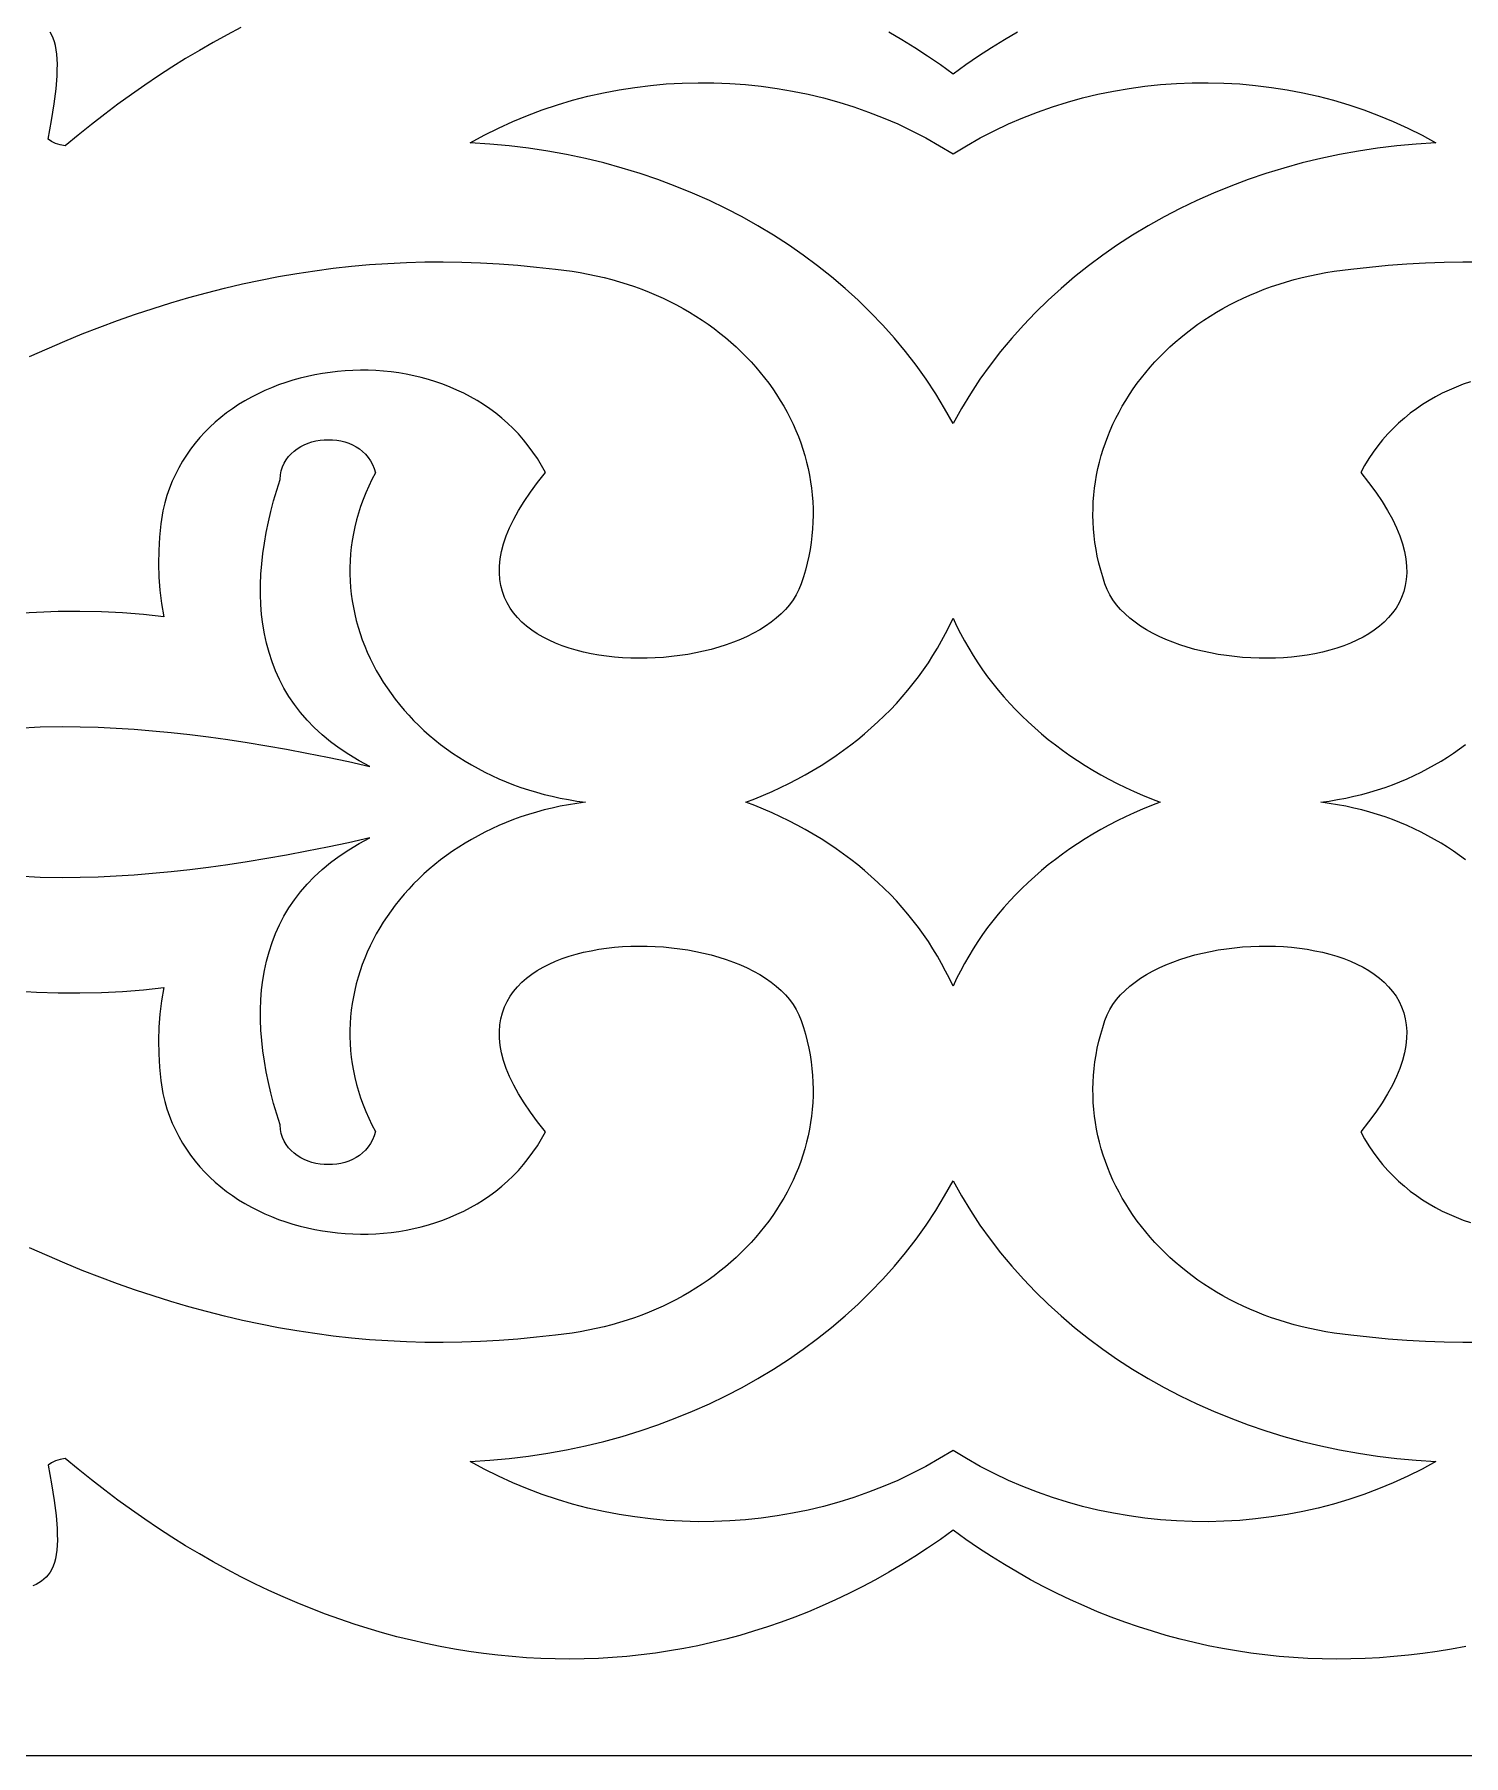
# Model space of a CAD drawing. Extents: x -335 to 335, y -262 to 262.
# Drawn here: x 99.2 to 159.1, y -212.5 to -140.3 of the extents above; entities that cross this region are included whole.
import ezdxf

# ---------------------------------------------------------------- set-up
doc = ezdxf.new("R2010")
doc.units = 0
doc.layers.add('LAYER_1', color=18, linetype='CONTINUOUS')

msp = doc.modelspace()

# ---------------------------------------------------------------- linework, layer by layer
at = {"layer": 'LAYER_1'}
for points in [[(185.59, 148.269), (119.669, 212.5), (-285, 212.5), (-285, -212.5), (285, -212.5), (285, 49.824), (192.783, 141.45)], [(137.738, -145.309), (138.3, -144.963), (138.875, -144.638), (139.46, -144.334), (140.057, -144.051), (140.663, -143.79), (141.279, -143.55), (141.903, -143.331), (142.534, -143.133), (143.172, -142.957), (143.817, -142.802), (144.466, -142.668), (145.121, -142.556), (145.779, -142.465), (146.44, -142.396), (147.103, -142.348), (147.768, -142.322), (148.434, -142.317), (149.099, -142.334), (149.764, -142.372), (150.427, -142.432), (151.088, -142.514), (151.746, -142.617), (152.401, -142.742), (153.05, -142.889), (153.695, -143.057), (154.333, -143.247), (154.964, -143.459), (155.588, -143.693), (156.203, -143.949), (156.809, -144.227), (157.406, -144.526), (157.991, -144.848), (157.168, -144.898), (156.351, -144.971), (155.541, -145.068), (154.739, -145.189), (153.945, -145.332), (153.16, -145.498), (152.384, -145.686), (151.618, -145.897), (150.863, -146.128), (150.119, -146.381), (149.386, -146.655), (148.666, -146.949), (147.959, -147.264), (147.265, -147.598), (146.586, -147.952), (145.921, -148.325), (145.271, -148.717), (144.637, -149.127), (144.019, -149.556), (143.418, -150.002), (142.835, -150.465), (142.269, -150.946), (141.723, -151.444), (141.195, -151.958), (140.688, -152.487), (140.201, -153.033), (139.734, -153.594), (139.29, -154.17), (138.867, -154.761), (138.467, -155.366), (138.091, -155.985), (137.738, -156.618), (137.385, -155.985), (137.009, -155.366), (136.609, -154.761), (136.186, -154.17), (135.742, -153.594), (135.276, -153.033), (134.788, -152.487), (134.281, -151.958), (133.753, -151.444), (133.207, -150.946), (132.641, -150.465), (132.058, -150.002), (131.457, -149.556), (130.839, -149.127), (130.205, -148.717), (129.555, -148.325), (128.89, -147.952), (128.211, -147.598), (127.517, -147.264), (126.81, -146.949), (126.09, -146.655), (125.357, -146.381), (124.613, -146.128), (123.858, -145.897), (123.092, -145.686), (122.316, -145.498), (121.531, -145.332), (120.737, -145.189), (119.935, -145.068), (119.125, -144.971), (118.308, -144.898), (117.485, -144.848), (118.07, -144.526), (118.667, -144.227), (119.273, -143.949), (119.888, -143.693), (120.512, -143.459), (121.143, -143.247), (121.782, -143.057), (122.426, -142.889), (123.075, -142.742), (123.73, -142.617), (124.388, -142.514), (125.049, -142.432), (125.712, -142.372), (126.377, -142.334), (127.043, -142.317), (127.708, -142.322), (128.373, -142.348), (129.036, -142.396), (129.697, -142.465), (130.356, -142.556), (131.01, -142.668), (131.659, -142.802), (132.304, -142.957), (132.942, -143.133), (133.574, -143.331), (134.197, -143.55), (134.813, -143.79), (135.419, -144.051), (136.016, -144.334), (136.601, -144.638), (137.176, -144.963)], [(137.738, -164.777), (137.888, -165.1), (138.048, -165.419), (138.216, -165.733), (138.394, -166.044), (138.58, -166.349), (138.774, -166.651), (138.977, -166.947), (139.189, -167.239), (139.409, -167.526), (139.636, -167.808), (139.872, -168.085), (140.116, -168.356), (140.367, -168.622), (140.626, -168.883), (140.892, -169.138), (141.166, -169.387), (141.447, -169.63), (141.734, -169.868), (142.029, -170.099), (142.331, -170.324), (142.639, -170.543), (142.954, -170.756), (143.275, -170.962), (143.602, -171.161), (143.936, -171.354), (144.275, -171.539), (144.62, -171.718), (144.972, -171.889), (145.328, -172.054), (145.69, -172.211), (146.058, -172.36), (146.431, -172.502), (146.058, -172.644), (145.69, -172.793), (145.328, -172.95), (144.972, -173.115), (144.62, -173.286), (144.275, -173.465), (143.936, -173.65), (143.602, -173.843), (143.275, -174.042), (142.954, -174.248), (142.639, -174.461), (142.331, -174.68), (142.029, -174.905), (141.734, -175.136), (141.447, -175.374), (141.166, -175.617), (140.892, -175.866), (140.626, -176.121), (140.367, -176.382), (140.116, -176.648), (139.872, -176.919), (139.636, -177.196), (139.409, -177.478), (139.189, -177.765), (138.977, -178.057), (138.774, -178.353), (138.58, -178.655), (138.394, -178.96), (138.216, -179.271), (138.048, -179.585), (137.888, -179.904), (137.738, -180.227), (137.588, -179.904), (137.428, -179.585), (137.26, -179.271), (137.083, -178.96), (136.896, -178.655), (136.702, -178.353), (136.499, -178.057), (136.287, -177.765), (136.067, -177.478), (135.84, -177.196), (135.604, -176.919), (135.36, -176.648), (135.109, -176.382), (134.85, -176.121), (134.584, -175.866), (134.31, -175.617), (134.029, -175.374), (133.742, -175.136), (133.447, -174.905), (133.145, -174.68), (132.837, -174.461), (132.523, -174.248), (132.201, -174.042), (131.874, -173.843), (131.541, -173.65), (131.201, -173.465), (130.856, -173.286), (130.505, -173.115), (130.148, -172.95), (129.786, -172.793), (129.418, -172.644), (129.045, -172.502), (129.418, -172.36), (129.786, -172.211), (130.148, -172.054), (130.505, -171.889), (130.856, -171.718), (131.201, -171.539), (131.541, -171.354), (131.874, -171.161), (132.201, -170.962), (132.523, -170.756), (132.837, -170.543), (133.145, -170.324), (133.447, -170.099), (133.742, -169.868), (134.029, -169.63), (134.31, -169.387), (134.584, -169.138), (134.85, -168.883), (135.109, -168.622), (135.36, -168.356), (135.604, -168.085), (135.84, -167.808), (136.067, -167.526), (136.287, -167.239), (136.499, -166.947), (136.702, -166.651), (136.896, -166.349), (137.083, -166.044), (137.26, -165.733), (137.428, -165.419), (137.588, -165.1)], [(137.738, -188.386), (138.091, -189.019), (138.467, -189.638), (138.867, -190.243), (139.29, -190.834), (139.734, -191.41), (140.201, -191.971), (140.688, -192.517), (141.195, -193.046), (141.723, -193.56), (142.269, -194.058), (142.835, -194.539), (143.418, -195.002), (144.019, -195.448), (144.637, -195.877), (145.271, -196.287), (145.921, -196.679), (146.586, -197.052), (147.265, -197.406), (147.959, -197.74), (148.666, -198.055), (149.386, -198.349), (150.119, -198.623), (150.863, -198.876), (151.618, -199.107), (152.384, -199.318), (153.16, -199.506), (153.945, -199.672), (154.739, -199.815), (155.541, -199.936), (156.351, -200.033), (157.168, -200.106), (157.991, -200.156), (157.406, -200.478), (156.809, -200.777), (156.203, -201.055), (155.588, -201.311), (154.964, -201.545), (154.333, -201.757), (153.695, -201.947), (153.05, -202.115), (152.401, -202.262), (151.746, -202.387), (151.088, -202.49), (150.427, -202.572), (149.764, -202.632), (149.099, -202.67), (148.434, -202.687), (147.768, -202.682), (147.103, -202.656), (146.44, -202.608), (145.779, -202.539), (145.121, -202.448), (144.466, -202.336), (143.817, -202.202), (143.172, -202.047), (142.534, -201.871), (141.903, -201.673), (141.279, -201.454), (140.663, -201.214), (140.057, -200.953), (139.46, -200.67), (138.875, -200.366), (138.3, -200.041), (137.738, -199.695), (137.176, -200.041), (136.601, -200.366), (136.016, -200.67), (135.419, -200.953), (134.813, -201.214), (134.197, -201.454), (133.574, -201.673), (132.942, -201.871), (132.304, -202.047), (131.659, -202.202), (131.01, -202.336), (130.356, -202.448), (129.697, -202.539), (129.036, -202.608), (128.373, -202.656), (127.708, -202.682), (127.043, -202.687), (126.377, -202.67), (125.712, -202.632), (125.049, -202.572), (124.388, -202.49), (123.73, -202.387), (123.075, -202.262), (122.426, -202.115), (121.782, -201.947), (121.143, -201.757), (120.512, -201.545), (119.888, -201.311), (119.273, -201.055), (118.667, -200.777), (118.07, -200.478), (117.485, -200.156), (118.308, -200.106), (119.125, -200.033), (119.935, -199.936), (120.737, -199.815), (121.531, -199.672), (122.316, -199.506), (123.092, -199.318), (123.858, -199.107), (124.613, -198.876), (125.357, -198.623), (126.09, -198.349), (126.81, -198.055), (127.517, -197.74), (128.211, -197.406), (128.89, -197.052), (129.555, -196.679), (130.205, -196.287), (130.839, -195.877), (131.457, -195.448), (132.058, -195.002), (132.641, -194.539), (133.207, -194.058), (133.753, -193.56), (134.281, -193.046), (134.788, -192.517), (135.276, -191.971), (135.742, -191.41), (136.186, -190.834), (136.609, -190.243), (137.009, -189.638), (137.385, -189.019)]]:
    msp.add_lwpolyline(points, close=True, dxfattribs=at)
for points in [[(107.873, -140.008), (107.289, -140.314), (106.708, -140.633), (106.129, -140.964), (105.552, -141.308), (104.979, -141.665), (104.408, -142.034), (103.84, -142.416), (103.276, -142.811), (102.715, -143.218), (102.157, -143.637), (101.603, -144.069), (101.052, -144.514), (100.506, -144.971), (100.285, -144.927), (100.092, -144.863), (99.925, -144.781), (99.783, -144.682), (99.928, -143.9), (100.04, -143.2), (100.118, -142.577), (100.162, -142.026), (100.171, -141.776), (100.172, -141.543), (100.164, -141.326), (100.147, -141.124), (100.122, -140.936), (100.088, -140.763), (100.046, -140.604), (99.995, -140.457), (99.936, -140.323), (99.868, -140.2)], [(140.436, -140.192), (139.889, -140.516), (139.345, -140.855), (138.805, -141.207), (138.269, -141.574), (137.738, -141.955), (137.207, -141.574), (136.671, -141.207), (136.131, -140.855), (135.587, -140.516), (135.04, -140.192)], [(99.006, -153.808), (99.742, -153.479), (100.479, -153.163), (101.218, -152.861), (101.958, -152.572), (102.7, -152.296), (103.444, -152.035), (104.189, -151.787), (104.936, -151.553), (105.684, -151.334), (106.434, -151.129), (107.186, -150.938), (107.94, -150.762), (108.696, -150.601), (109.453, -150.454), (110.213, -150.323), (110.974, -150.207), (111.737, -150.106), (112.502, -150.021), (113.27, -149.952), (114.039, -149.898), (114.81, -149.86), (115.584, -149.838), (116.359, -149.833), (117.137, -149.843), (117.917, -149.871), (118.7, -149.915), (119.484, -149.976), (120.271, -150.053), (121.06, -150.148), (121.411, -150.185), (121.758, -150.231), (122.1, -150.284), (122.439, -150.346), (122.773, -150.415), (123.103, -150.491), (123.428, -150.575), (123.75, -150.666), (124.066, -150.765), (124.378, -150.87), (124.685, -150.982), (124.987, -151.101), (125.284, -151.227), (125.576, -151.359), (125.862, -151.498), (126.144, -151.642), (126.42, -151.793), (126.69, -151.95), (126.955, -152.113), (127.214, -152.281), (127.467, -152.455), (127.714, -152.635), (127.955, -152.82), (128.19, -153.009), (128.419, -153.204), (128.642, -153.404), (128.857, -153.609), (129.067, -153.818), (129.27, -154.032), (129.466, -154.25), (129.655, -154.473), (129.837, -154.7), (130.012, -154.93), (130.18, -155.165), (130.34, -155.403), (130.493, -155.645), (130.639, -155.89), (130.777, -156.139), (130.908, -156.391), (131.03, -156.646), (131.145, -156.904), (131.252, -157.164), (131.35, -157.428), (131.441, -157.694), (131.523, -157.962), (131.597, -158.232), (131.662, -158.505), (131.718, -158.78), (131.766, -159.057), (131.805, -159.335), (131.835, -159.615), (131.856, -159.897), (131.868, -160.18), (131.871, -160.464), (131.864, -160.749), (131.848, -161.035), (131.822, -161.322), (131.787, -161.61), (131.742, -161.898), (131.687, -162.187), (131.622, -162.476), (131.547, -162.766), (131.462, -163.055), (131.367, -163.344), (131.276, -163.576), (131.164, -163.799), (131.032, -164.013), (130.881, -164.219), (130.712, -164.417), (130.526, -164.606), (130.324, -164.786), (130.106, -164.957), (129.874, -165.119), (129.628, -165.273), (129.37, -165.417), (129.099, -165.553), (128.818, -165.679), (128.526, -165.796), (128.225, -165.904), (127.916, -166.003), (127.599, -166.092), (127.276, -166.172), (126.947, -166.242), (126.614, -166.303), (126.276, -166.355), (125.936, -166.397), (125.593, -166.429), (125.249, -166.451), (124.905, -166.464), (124.561, -166.466), (124.219, -166.459), (123.879, -166.442), (123.542, -166.415), (123.209, -166.377), (122.881, -166.33), (122.559, -166.272), (122.244, -166.204), (121.936, -166.126), (121.637, -166.037), (121.347, -165.938), (121.068, -165.828), (120.799, -165.708), (120.543, -165.577), (120.3, -165.435), (120.07, -165.283), (119.855, -165.12), (119.656, -164.946), (119.473, -164.761), (119.308, -164.565), (119.161, -164.358), (119.032, -164.14), (118.924, -163.91), (118.837, -163.67), (118.772, -163.418), (118.729, -163.155), (118.71, -162.88), (118.716, -162.595), (118.746, -162.297), (118.803, -161.988), (118.887, -161.667), (118.999, -161.335), (119.14, -160.991), (119.311, -160.635), (119.512, -160.267), (119.745, -159.887), (120.01, -159.495), (120.308, -159.091), (120.641, -158.676), (120.478, -158.377), (120.304, -158.09), (120.12, -157.814), (119.925, -157.549), (119.721, -157.295), (119.506, -157.052), (119.283, -156.82), (119.051, -156.598), (118.811, -156.387), (118.563, -156.188), (118.308, -155.998), (118.045, -155.82), (117.776, -155.652), (117.5, -155.495), (117.219, -155.348), (116.932, -155.212), (116.64, -155.086), (116.344, -154.971), (116.043, -154.866), (115.738, -154.772), (115.43, -154.688), (115.119, -154.614), (114.805, -154.551), (114.489, -154.497), (114.171, -154.454), (113.851, -154.421), (113.531, -154.398), (113.21, -154.385), (112.888, -154.382), (112.567, -154.389), (112.246, -154.406), (111.927, -154.433), (111.608, -154.47), (111.292, -154.516), (110.977, -154.572), (110.666, -154.638), (110.357, -154.714), (110.051, -154.8), (109.749, -154.894), (109.452, -154.999), (109.159, -155.113), (108.871, -155.237), (108.588, -155.369), (108.311, -155.512), (108.04, -155.664), (107.776, -155.825), (107.519, -155.995), (107.269, -156.175), (107.027, -156.363), (106.793, -156.561), (106.567, -156.768), (106.351, -156.985), (106.144, -157.21), (105.947, -157.444), (105.76, -157.687), (105.583, -157.939), (105.418, -158.201), (105.264, -158.47), (105.122, -158.749), (104.992, -159.037), (104.874, -159.333), (104.77, -159.638), (104.678, -159.951), (104.601, -160.273), (104.516, -160.828), (104.456, -161.384), (104.422, -161.941), (104.414, -162.499), (104.432, -163.056), (104.475, -163.613), (104.545, -164.168), (104.64, -164.721), (103.782, -164.631), (102.908, -164.565), (102.02, -164.523), (101.121, -164.504), (100.212, -164.509), (99.297, -164.538), (98.377, -164.589)], [(159.433, -154.866), (159.133, -154.971), (158.836, -155.086), (158.544, -155.212), (158.257, -155.348), (157.976, -155.495), (157.7, -155.652), (157.431, -155.82), (157.169, -155.998), (156.913, -156.188), (156.665, -156.387), (156.425, -156.598), (156.193, -156.82), (155.97, -157.052), (155.756, -157.295), (155.551, -157.549), (155.356, -157.814), (155.172, -158.09), (154.998, -158.377), (154.835, -158.676), (155.168, -159.091), (155.466, -159.495), (155.731, -159.887), (155.964, -160.267), (156.166, -160.635), (156.336, -160.991), (156.477, -161.335), (156.589, -161.667), (156.673, -161.988), (156.73, -162.297), (156.761, -162.595), (156.766, -162.88), (156.747, -163.155), (156.704, -163.418), (156.639, -163.67), (156.552, -163.91), (156.444, -164.14), (156.316, -164.358), (156.168, -164.565), (156.003, -164.761), (155.82, -164.946), (155.621, -165.12), (155.406, -165.283), (155.176, -165.435), (154.933, -165.577), (154.677, -165.708), (154.408, -165.828), (154.129, -165.938), (153.839, -166.037), (153.54, -166.126), (153.232, -166.204), (152.917, -166.272), (152.595, -166.33), (152.267, -166.377), (151.934, -166.415), (151.598, -166.442), (151.257, -166.459), (150.915, -166.466), (150.571, -166.464), (150.227, -166.451), (149.883, -166.429), (149.54, -166.397), (149.2, -166.355), (148.862, -166.303), (148.529, -166.242), (148.2, -166.172), (147.877, -166.092), (147.56, -166.003), (147.251, -165.904), (146.95, -165.796), (146.658, -165.679), (146.377, -165.553), (146.106, -165.417), (145.848, -165.273), (145.602, -165.119), (145.37, -164.957), (145.152, -164.786), (144.95, -164.606), (144.764, -164.417), (144.595, -164.219), (144.444, -164.013), (144.312, -163.799), (144.2, -163.576), (144.109, -163.344), (144.014, -163.055), (143.929, -162.766), (143.854, -162.476), (143.789, -162.187), (143.734, -161.898), (143.689, -161.61), (143.654, -161.322), (143.628, -161.035), (143.612, -160.749), (143.605, -160.464), (143.608, -160.18), (143.62, -159.897), (143.641, -159.615), (143.671, -159.335), (143.71, -159.057), (143.758, -158.78), (143.814, -158.505), (143.88, -158.232), (143.953, -157.962), (144.035, -157.694), (144.126, -157.428), (144.224, -157.164), (144.331, -156.904), (144.446, -156.646), (144.568, -156.391), (144.699, -156.139), (144.837, -155.89), (144.983, -155.645), (145.136, -155.403), (145.296, -155.165), (145.464, -154.93), (145.639, -154.7), (145.821, -154.473), (146.011, -154.25), (146.206, -154.032), (146.409, -153.818), (146.619, -153.609), (146.835, -153.404), (147.057, -153.204), (147.286, -153.009), (147.521, -152.82), (147.762, -152.635), (148.009, -152.455), (148.262, -152.281), (148.521, -152.113), (148.786, -151.95), (149.056, -151.793), (149.332, -151.642), (149.614, -151.498), (149.9, -151.359), (150.192, -151.227), (150.489, -151.101), (150.791, -150.982), (151.098, -150.87), (151.41, -150.765), (151.727, -150.666), (152.048, -150.575), (152.373, -150.491), (152.703, -150.415), (153.038, -150.346), (153.376, -150.284), (153.719, -150.231), (154.065, -150.185), (154.416, -150.148), (155.205, -150.053), (155.992, -149.976), (156.776, -149.915), (157.559, -149.871), (158.339, -149.843), (159.117, -149.833), (159.892, -149.838)], [(98.508, -169.397), (99.445, -169.347), (100.374, -169.322), (101.125, -169.335), (101.88, -169.36), (102.638, -169.397), (103.4, -169.446), (104.169, -169.507), (104.944, -169.58), (105.727, -169.666), (106.518, -169.764), (107.319, -169.874), (108.13, -169.997), (108.954, -170.133), (109.789, -170.281), (110.639, -170.442), (111.503, -170.616), (112.383, -170.802), (113.279, -171.002), (112.825, -170.762), (112.398, -170.508), (111.998, -170.243), (111.623, -169.965), (111.273, -169.675), (110.948, -169.375), (110.647, -169.063), (110.37, -168.741), (110.116, -168.409), (109.885, -168.067), (109.676, -167.716), (109.488, -167.356), (109.322, -166.988), (109.176, -166.612), (109.051, -166.229), (108.945, -165.838), (108.858, -165.441), (108.79, -165.037), (108.74, -164.628), (108.708, -164.213), (108.693, -163.793), (108.694, -163.368), (108.712, -162.939), (108.745, -162.507), (108.793, -162.071), (108.856, -161.632), (108.933, -161.191), (109.023, -160.747), (109.127, -160.302), (109.243, -159.856), (109.371, -159.409), (109.511, -158.961), (109.527, -158.774), (109.562, -158.598), (109.615, -158.433), (109.684, -158.279), (109.769, -158.136), (109.867, -158.003), (109.979, -157.882), (110.101, -157.772), (110.235, -157.673), (110.378, -157.585), (110.529, -157.509), (110.687, -157.444), (110.851, -157.391), (111.019, -157.349), (111.191, -157.32), (111.365, -157.302), (111.541, -157.295), (111.716, -157.301), (111.89, -157.319), (112.062, -157.349), (112.23, -157.391), (112.393, -157.446), (112.551, -157.513), (112.702, -157.592), (112.844, -157.684), (112.977, -157.789), (113.099, -157.906), (113.209, -158.036), (113.307, -158.179), (113.39, -158.334), (113.458, -158.503), (113.51, -158.685), (113.364, -158.965), (113.23, -159.246), (113.106, -159.528), (112.993, -159.811), (112.891, -160.094), (112.8, -160.379), (112.719, -160.664), (112.649, -160.949), (112.589, -161.234), (112.539, -161.519), (112.5, -161.804), (112.47, -162.089), (112.451, -162.373), (112.441, -162.657), (112.442, -162.94), (112.452, -163.222), (112.471, -163.502), (112.5, -163.782), (112.538, -164.06), (112.586, -164.336), (112.643, -164.611), (112.709, -164.884), (112.783, -165.154), (112.867, -165.423), (112.959, -165.689), (113.061, -165.952), (113.17, -166.213), (113.288, -166.471), (113.415, -166.726), (113.549, -166.977), (113.692, -167.225), (113.843, -167.47), (114.002, -167.711), (114.169, -167.949), (114.343, -168.182), (114.525, -168.411), (114.715, -168.636), (114.912, -168.857), (115.116, -169.072), (115.328, -169.283), (115.547, -169.489), (115.773, -169.69), (116.006, -169.886), (116.245, -170.077), (116.492, -170.261), (116.745, -170.44), (117.004, -170.613), (117.27, -170.781), (117.542, -170.941), (117.821, -171.096), (118.106, -171.244), (118.396, -171.385), (118.693, -171.52), (118.995, -171.647), (119.303, -171.768), (119.617, -171.881), (119.937, -171.986), (120.261, -172.084), (120.591, -172.174), (120.927, -172.256), (121.267, -172.33), (121.612, -172.396), (121.963, -172.453), (122.318, -172.502), (121.963, -172.551), (121.612, -172.608), (121.267, -172.674), (120.927, -172.748), (120.591, -172.83), (120.261, -172.92), (119.937, -173.018), (119.617, -173.123), (119.303, -173.236), (118.995, -173.357), (118.693, -173.484), (118.396, -173.619), (118.106, -173.76), (117.821, -173.908), (117.542, -174.063), (117.27, -174.223), (117.004, -174.391), (116.745, -174.564), (116.492, -174.743), (116.245, -174.927), (116.006, -175.118), (115.773, -175.314), (115.547, -175.515), (115.328, -175.721), (115.116, -175.932), (114.912, -176.147), (114.715, -176.368), (114.525, -176.593), (114.343, -176.822), (114.169, -177.055), (114.002, -177.293), (113.843, -177.534), (113.692, -177.779), (113.549, -178.027), (113.415, -178.278), (113.288, -178.533), (113.17, -178.791), (113.061, -179.052), (112.959, -179.315), (112.867, -179.581), (112.783, -179.85), (112.709, -180.12), (112.643, -180.393), (112.586, -180.668), (112.538, -180.944), (112.5, -181.222), (112.471, -181.502), (112.452, -181.782), (112.442, -182.064), (112.441, -182.347), (112.451, -182.631), (112.47, -182.915), (112.5, -183.2), (112.539, -183.485), (112.589, -183.77), (112.649, -184.055), (112.719, -184.34), (112.8, -184.625), (112.891, -184.91), (112.993, -185.193), (113.106, -185.476), (113.23, -185.758), (113.364, -186.039), (113.51, -186.319), (113.458, -186.501), (113.39, -186.67), (113.307, -186.825), (113.209, -186.968), (113.099, -187.098), (112.977, -187.215), (112.844, -187.32), (112.702, -187.412), (112.551, -187.491), (112.393, -187.558), (112.23, -187.613), (112.062, -187.655), (111.89, -187.685), (111.716, -187.703), (111.541, -187.709), (111.365, -187.702), (111.191, -187.684), (111.019, -187.655), (110.851, -187.613), (110.687, -187.56), (110.529, -187.495), (110.378, -187.419), (110.235, -187.331), (110.101, -187.232), (109.979, -187.122), (109.867, -187.001), (109.769, -186.868), (109.684, -186.725), (109.615, -186.571), (109.562, -186.406), (109.527, -186.23), (109.511, -186.043), (109.371, -185.595), (109.243, -185.148), (109.127, -184.702), (109.023, -184.257), (108.933, -183.813), (108.856, -183.372), (108.793, -182.933), (108.745, -182.497), (108.712, -182.065), (108.694, -181.636), (108.693, -181.211), (108.708, -180.791), (108.74, -180.376), (108.79, -179.967), (108.858, -179.563), (108.945, -179.166), (109.051, -178.775), (109.176, -178.392), (109.322, -178.016), (109.488, -177.648), (109.676, -177.288), (109.885, -176.937), (110.116, -176.595), (110.37, -176.263), (110.647, -175.941), (110.948, -175.629), (111.273, -175.329), (111.623, -175.039), (111.998, -174.761), (112.398, -174.496), (112.825, -174.242), (113.279, -174.002), (112.383, -174.202), (111.503, -174.388), (110.639, -174.562), (109.789, -174.723), (108.954, -174.871), (108.13, -175.007), (107.319, -175.13), (106.518, -175.24), (105.727, -175.338), (104.944, -175.424), (104.169, -175.497), (103.4, -175.558), (102.638, -175.607), (101.88, -175.644), (101.125, -175.669), (100.374, -175.682), (99.445, -175.657), (98.508, -175.607)], [(159.231, -174.927), (158.984, -174.743), (158.731, -174.564), (158.472, -174.391), (158.206, -174.223), (157.934, -174.063), (157.655, -173.908), (157.37, -173.76), (157.08, -173.619), (156.783, -173.484), (156.481, -173.357), (156.173, -173.236), (155.859, -173.123), (155.54, -173.018), (155.215, -172.92), (154.885, -172.83), (154.549, -172.748), (154.209, -172.674), (153.864, -172.608), (153.513, -172.551), (153.158, -172.502), (153.513, -172.453), (153.864, -172.396), (154.209, -172.33), (154.549, -172.256), (154.885, -172.174), (155.215, -172.084), (155.54, -171.986), (155.859, -171.881), (156.173, -171.768), (156.481, -171.647), (156.783, -171.52), (157.08, -171.385), (157.37, -171.244), (157.655, -171.096), (157.934, -170.941), (158.206, -170.781), (158.472, -170.613), (158.731, -170.44), (158.984, -170.261), (159.231, -170.077)], [(98.377, -180.415), (99.297, -180.466), (100.212, -180.495), (101.121, -180.5), (102.02, -180.481), (102.908, -180.439), (103.782, -180.373), (104.64, -180.283), (104.545, -180.836), (104.475, -181.391), (104.432, -181.948), (104.414, -182.505), (104.422, -183.063), (104.456, -183.62), (104.516, -184.176), (104.601, -184.731), (104.678, -185.053), (104.77, -185.366), (104.874, -185.671), (104.992, -185.967), (105.122, -186.255), (105.264, -186.534), (105.418, -186.803), (105.583, -187.065), (105.76, -187.317), (105.947, -187.56), (106.144, -187.794), (106.351, -188.019), (106.567, -188.236), (106.793, -188.443), (107.027, -188.641), (107.269, -188.829), (107.519, -189.009), (107.776, -189.179), (108.04, -189.34), (108.311, -189.492), (108.588, -189.635), (108.871, -189.767), (109.159, -189.891), (109.452, -190.005), (109.749, -190.11), (110.051, -190.204), (110.357, -190.29), (110.666, -190.366), (110.977, -190.432), (111.292, -190.488), (111.608, -190.534), (111.927, -190.571), (112.246, -190.598), (112.567, -190.615), (112.888, -190.622), (113.21, -190.619), (113.531, -190.606), (113.851, -190.583), (114.171, -190.55), (114.489, -190.507), (114.805, -190.453), (115.119, -190.39), (115.43, -190.316), (115.738, -190.232), (116.043, -190.138), (116.344, -190.033), (116.64, -189.918), (116.932, -189.792), (117.219, -189.656), (117.5, -189.509), (117.776, -189.352), (118.045, -189.184), (118.308, -189.006), (118.563, -188.816), (118.811, -188.617), (119.051, -188.406), (119.283, -188.184), (119.506, -187.952), (119.721, -187.709), (119.925, -187.455), (120.12, -187.19), (120.304, -186.914), (120.478, -186.627), (120.641, -186.328), (120.308, -185.913), (120.01, -185.509), (119.745, -185.117), (119.512, -184.737), (119.311, -184.369), (119.14, -184.013), (118.999, -183.669), (118.887, -183.337), (118.803, -183.016), (118.746, -182.707), (118.716, -182.409), (118.71, -182.124), (118.729, -181.849), (118.772, -181.586), (118.837, -181.334), (118.924, -181.094), (119.032, -180.864), (119.161, -180.646), (119.308, -180.439), (119.473, -180.243), (119.656, -180.058), (119.855, -179.884), (120.07, -179.721), (120.3, -179.569), (120.543, -179.427), (120.799, -179.296), (121.068, -179.176), (121.347, -179.066), (121.637, -178.967), (121.936, -178.878), (122.244, -178.8), (122.559, -178.732), (122.881, -178.674), (123.209, -178.627), (123.542, -178.589), (123.879, -178.562), (124.219, -178.545), (124.561, -178.538), (124.905, -178.54), (125.249, -178.553), (125.593, -178.575), (125.936, -178.607), (126.276, -178.649), (126.614, -178.701), (126.947, -178.762), (127.276, -178.832), (127.599, -178.912), (127.916, -179.001), (128.225, -179.1), (128.526, -179.208), (128.818, -179.325), (129.099, -179.451), (129.37, -179.587), (129.628, -179.731), (129.874, -179.885), (130.106, -180.047), (130.324, -180.218), (130.526, -180.398), (130.712, -180.587), (130.881, -180.785), (131.032, -180.991), (131.164, -181.205), (131.276, -181.428), (131.367, -181.66), (131.462, -181.949), (131.547, -182.238), (131.622, -182.528), (131.687, -182.817), (131.742, -183.106), (131.787, -183.394), (131.822, -183.682), (131.848, -183.969), (131.864, -184.255), (131.871, -184.54), (131.868, -184.824), (131.856, -185.107), (131.835, -185.389), (131.805, -185.669), (131.766, -185.947), (131.718, -186.224), (131.662, -186.499), (131.597, -186.772), (131.523, -187.042), (131.441, -187.31), (131.35, -187.576), (131.252, -187.84), (131.145, -188.1), (131.03, -188.358), (130.908, -188.613), (130.777, -188.865), (130.639, -189.114), (130.493, -189.359), (130.34, -189.601), (130.18, -189.839), (130.012, -190.074), (129.837, -190.304), (129.655, -190.531), (129.466, -190.754), (129.27, -190.972), (129.067, -191.186), (128.857, -191.395), (128.642, -191.6), (128.419, -191.8), (128.19, -191.995), (127.955, -192.184), (127.714, -192.369), (127.467, -192.549), (127.214, -192.723), (126.955, -192.891), (126.69, -193.054), (126.42, -193.211), (126.144, -193.362), (125.862, -193.506), (125.576, -193.645), (125.284, -193.777), (124.987, -193.903), (124.685, -194.022), (124.378, -194.134), (124.066, -194.239), (123.75, -194.338), (123.428, -194.429), (123.103, -194.513), (122.773, -194.589), (122.439, -194.658), (122.1, -194.72), (121.758, -194.773), (121.411, -194.819), (121.06, -194.856), (120.271, -194.951), (119.484, -195.028), (118.7, -195.089), (117.917, -195.133), (117.137, -195.161), (116.359, -195.171), (115.584, -195.166), (114.81, -195.144), (114.039, -195.106), (113.27, -195.052), (112.502, -194.983), (111.737, -194.898), (110.974, -194.797), (110.213, -194.681), (109.453, -194.55), (108.696, -194.403), (107.94, -194.242), (107.186, -194.066), (106.434, -193.875), (105.684, -193.67), (104.936, -193.451), (104.189, -193.217), (103.444, -192.969), (102.7, -192.708), (101.958, -192.432), (101.218, -192.143), (100.479, -191.841), (99.742, -191.525), (99.006, -191.196)], [(159.892, -195.166), (159.117, -195.171), (158.339, -195.161), (157.559, -195.133), (156.776, -195.089), (155.992, -195.028), (155.205, -194.951), (154.416, -194.856), (154.065, -194.819), (153.719, -194.773), (153.376, -194.72), (153.038, -194.658), (152.703, -194.589), (152.373, -194.513), (152.048, -194.429), (151.727, -194.338), (151.41, -194.239), (151.098, -194.134), (150.791, -194.022), (150.489, -193.903), (150.192, -193.777), (149.9, -193.645), (149.614, -193.506), (149.332, -193.362), (149.056, -193.211), (148.786, -193.054), (148.521, -192.891), (148.262, -192.723), (148.009, -192.549), (147.762, -192.369), (147.521, -192.184), (147.286, -191.995), (147.057, -191.8), (146.835, -191.6), (146.619, -191.395), (146.409, -191.186), (146.206, -190.972), (146.011, -190.754), (145.821, -190.531), (145.639, -190.304), (145.464, -190.074), (145.296, -189.839), (145.136, -189.601), (144.983, -189.359), (144.837, -189.114), (144.699, -188.865), (144.568, -188.613), (144.446, -188.358), (144.331, -188.1), (144.224, -187.84), (144.126, -187.576), (144.035, -187.31), (143.953, -187.042), (143.88, -186.772), (143.814, -186.499), (143.758, -186.224), (143.71, -185.947), (143.671, -185.669), (143.641, -185.389), (143.62, -185.107), (143.608, -184.824), (143.605, -184.54), (143.612, -184.255), (143.628, -183.969), (143.654, -183.682), (143.689, -183.394), (143.734, -183.106), (143.789, -182.817), (143.854, -182.528), (143.929, -182.238), (144.014, -181.949), (144.109, -181.66), (144.2, -181.428), (144.312, -181.205), (144.444, -180.991), (144.595, -180.785), (144.764, -180.587), (144.95, -180.398), (145.152, -180.218), (145.37, -180.047), (145.602, -179.885), (145.848, -179.731), (146.106, -179.587), (146.377, -179.451), (146.658, -179.325), (146.95, -179.208), (147.251, -179.1), (147.56, -179.001), (147.877, -178.912), (148.2, -178.832), (148.529, -178.762), (148.862, -178.701), (149.2, -178.649), (149.54, -178.607), (149.883, -178.575), (150.227, -178.553), (150.571, -178.54), (150.915, -178.538), (151.257, -178.545), (151.598, -178.562), (151.934, -178.589), (152.267, -178.627), (152.595, -178.674), (152.917, -178.732), (153.232, -178.8), (153.54, -178.878), (153.839, -178.967), (154.129, -179.066), (154.408, -179.176), (154.677, -179.296), (154.933, -179.427), (155.176, -179.569), (155.406, -179.721), (155.621, -179.884), (155.82, -180.058), (156.003, -180.243), (156.168, -180.439), (156.316, -180.646), (156.444, -180.864), (156.552, -181.094), (156.639, -181.334), (156.704, -181.586), (156.747, -181.849), (156.766, -182.124), (156.761, -182.409), (156.73, -182.707), (156.673, -183.016), (156.589, -183.337), (156.477, -183.669), (156.336, -184.013), (156.166, -184.369), (155.964, -184.737), (155.731, -185.117), (155.466, -185.509), (155.168, -185.913), (154.835, -186.328), (154.998, -186.627), (155.172, -186.914), (155.356, -187.19), (155.551, -187.455), (155.756, -187.709), (155.97, -187.952), (156.193, -188.184), (156.425, -188.406), (156.665, -188.617), (156.913, -188.816), (157.169, -189.006), (157.431, -189.184), (157.7, -189.352), (157.976, -189.509), (158.257, -189.656), (158.544, -189.792), (158.836, -189.918), (159.133, -190.033), (159.433, -190.138)], [(159.251, -207.925), (158.647, -208.036), (158.043, -208.135), (157.438, -208.22), (156.834, -208.291), (156.23, -208.35), (155.626, -208.395), (155.022, -208.427), (154.419, -208.446), (153.816, -208.451), (153.215, -208.442), (152.614, -208.421), (152.014, -208.386), (151.415, -208.337), (150.818, -208.275), (150.222, -208.199), (149.627, -208.11), (149.035, -208.007), (148.444, -207.89), (147.855, -207.76), (147.268, -207.616), (146.683, -207.459), (146.101, -207.287), (145.521, -207.102), (144.944, -206.903), (144.37, -206.691), (143.798, -206.464), (143.23, -206.224), (142.664, -205.969), (142.102, -205.701), (141.543, -205.419), (140.988, -205.122), (140.436, -204.812), (139.889, -204.488), (139.345, -204.149), (138.805, -203.797), (138.269, -203.43), (137.738, -203.049), (137.207, -203.43), (136.671, -203.797), (136.131, -204.149), (135.587, -204.488), (135.04, -204.812), (134.488, -205.122), (133.933, -205.419), (133.374, -205.701), (132.812, -205.969), (132.247, -206.224), (131.678, -206.464), (131.106, -206.691), (130.532, -206.903), (129.955, -207.102), (129.375, -207.287), (128.793, -207.459), (128.208, -207.616), (127.621, -207.76), (127.032, -207.89), (126.441, -208.007), (125.849, -208.11), (125.254, -208.199), (124.658, -208.275), (124.061, -208.337), (123.462, -208.386), (122.862, -208.421), (122.262, -208.442), (121.66, -208.451), (121.057, -208.446), (120.454, -208.427), (119.85, -208.395), (119.246, -208.35), (118.642, -208.291), (118.038, -208.22), (117.433, -208.135), (116.829, -208.036), (116.225, -207.925), (115.622, -207.8), (115.019, -207.663), (114.416, -207.512), (113.815, -207.348), (113.214, -207.171), (112.615, -206.981), (112.016, -206.778), (111.419, -206.562), (110.824, -206.333), (110.23, -206.091), (109.638, -205.837), (109.048, -205.569), (108.459, -205.289), (107.873, -204.996), (107.289, -204.69), (106.708, -204.371), (106.129, -204.04), (105.552, -203.696), (104.979, -203.339), (104.408, -202.97), (103.84, -202.588), (103.276, -202.193), (102.715, -201.786), (102.157, -201.367), (101.603, -200.935), (101.052, -200.49), (100.506, -200.033), (100.285, -200.077), (100.092, -200.141), (99.925, -200.223), (99.783, -200.322), (99.928, -201.104), (100.04, -201.804), (100.118, -202.427), (100.162, -202.978), (100.171, -203.228), (100.172, -203.461), (100.164, -203.678), (100.147, -203.88), (100.122, -204.068), (100.088, -204.241), (100.046, -204.4), (99.995, -204.547), (99.936, -204.681), (99.868, -204.804), (99.791, -204.915), (99.705, -205.015), (99.611, -205.105), (99.508, -205.186), (99.397, -205.258), (99.277, -205.321), (99.148, -205.377)]]:
    msp.add_lwpolyline(points, dxfattribs=at)

doc.saveas('drawing.dxf')
